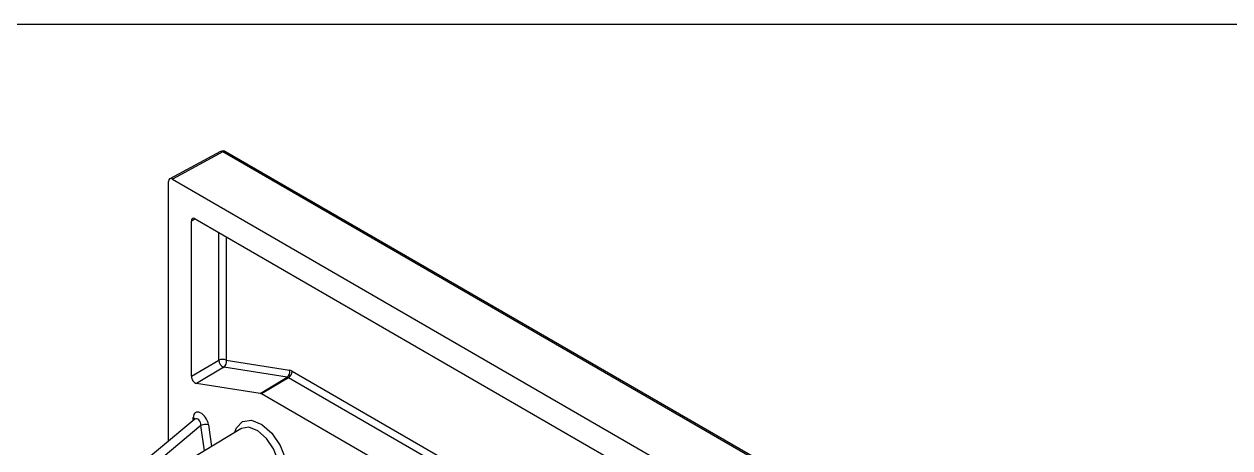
# Model space of a CAD drawing. Extents: x 0 to 6.35, y -6.25 to 0.
# Drawn here: x 2.409 to 4.649, y -0.786 to 0 of the extents above; entities that cross this region are included whole.
import ezdxf

# ---------------------------------------------------------------- set-up
doc = ezdxf.new("R2010")
doc.units = 0
doc.header["$LTSCALE"] = 0.5
doc.header["$MEASUREMENT"] = 0
doc.layers.add('End Cap', color=92, linetype='CONTINUOUS')
doc.layers.add('Text-Unprinted', color=131, linetype='CONTINUOUS', plot=False)

msp = doc.modelspace()

# ---------------------------------------------------------------- linework, layer by layer
at = {"layer": 'End Cap', "transparency": 16777216}
for p, q in [((2.7739, -0.2365), (2.6798, -0.2871)), ((2.7788, -0.2371), (2.6847, -0.2877)), ((4.5999, -1.2884), (2.7788, -0.2371)), ((4.6048, -1.288), (2.7837, -0.2367)), ((2.6847, -0.2877), (4.509, -1.3408)), ((2.6776, -0.7737), (2.6776, -0.2918)), ((2.7274, -0.3613), (2.72, -0.3653)), ((2.72, -0.6535), (2.72, -0.3653)), ((2.7271, -0.3612), (4.4666, -1.3653)), ((2.771, -0.6237), (2.771, -0.3865)), ((2.785, -0.3946), (2.785, -0.6238)), ((2.72, -0.6535), (2.771, -0.6237)), ((2.785, -0.6238), (2.9025, -0.6422)), ((2.7805, -0.6368), (2.7295, -0.6667)), ((2.898, -0.6553), (2.7805, -0.6368)), ((2.9074, -0.644), (4.4003, -1.5059)), ((2.8481, -0.6853), (2.7295, -0.6667)), ((2.8481, -0.6853), (2.898, -0.6553)), ((2.9004, -0.6562), (2.8505, -0.6862)), ((4.3934, -1.518), (2.9004, -0.6562)), ((4.3432, -1.5479), (2.8505, -0.6862)), ((2.7263, -0.7332), (2.5229, -0.9025)), ((2.7237, -0.7353), (2.7237, -0.7301)), ((2.7378, -0.7449), (2.5361, -0.9128)), ((2.8118, -0.7507), (2.6509, -0.8482)), ((2.7444, -0.7916), (2.7378, -0.7449)), ((2.7518, -0.7435), (2.7574, -0.7837))]:
    msp.add_line(p, q, dxfattribs=at)
at = {"layer": 'End Cap', "transparency": 16777216, "flags": 128}
for points in [[(2.8011, -0.7572), (2.8038, -0.7493), (2.815, -0.7373), (2.8316, -0.735), (2.8508, -0.7427), (2.8697, -0.7591), (2.8852, -0.7817), (2.8948, -0.8068), (2.8971, -0.8225)], [(2.883, -0.8297), (2.8811, -0.8095), (2.8729, -0.788), (2.8597, -0.7687), (2.8435, -0.7546), (2.8271, -0.7481), (2.8129, -0.7501), (2.8118, -0.7507)]]:
    msp.add_lwpolyline(points, dxfattribs=at)
at = {"layer": 'End Cap', "transparency": 16777216}
for centre, radius, start, end in [((2.7787, -0.2453), 0.01, 60.0027, 118.2656), ((2.7758, -0.2411), 0.00494, 53.6019, 112.9652), ((2.7816, -0.2412), 0.00495, 65.3602, 124.6041), ((2.7779, -0.6374), 0.0154, 62.6565, 116.7662), ((2.7856, -0.6232), 0.0146, 182.0478, 249.5786), ((2.7734, -0.6271), 0.0121, 305.9778, 15.8164), ((2.8909, -0.6455), 0.0121, 305.9778, 15.8164), ((2.892, -0.6433), 0.0154, 303.2297, 357.3477), ((2.7213, -0.7351), 0.00553, 21.0932, 64.1216), ((2.7465, -0.7612), 0.0184, 73.4989, 118.0695)]:
    msp.add_arc(centre, radius, start, end, dxfattribs=at)
for centre, major_axis, ratio, start_param, end_param in [((2.6847, -0.2958), (-0.005, 0.00866), 0.577206, 5.498021, 7.068512), ((2.7271, -0.3693), (-0.005, 0.00866), 0.577206, 5.498021, 7.068512), ((2.9074, -0.6604), (-0.01, 0.0173), 0.577351, 5.498043, 5.847055), ((2.7271, -0.6576), (-0.005, 0.00866), 0.577633, 0.785855, 2.705283), ((2.9003, -0.6644), (-0.00484, 0.00875), 0.585451, 5.508902, 5.857914), ((2.8505, -0.6944), (-0.005, 0.00866), 0.577351, 5.498043, 5.847055), ((2.7378, -0.7384), (-0.0098, 0.0177), 0.575197, 4.122571, 7.086183), ((2.7308, -0.7424), (-0.0027, 0.0102), 0.640473, 4.30172, 6.570868)]:
    msp.add_ellipse(centre, major_axis=major_axis, ratio=ratio, start_param=start_param, end_param=end_param, dxfattribs=at)
msp.add_open_spline([(2.7268, -0.7327), (2.7268, -0.7326), (2.7269, -0.7325), (2.7265, -0.7329), (2.7262, -0.7332)], degree=3, knots=[0, 0, 0, 0, 0.271588, 1, 1, 1, 1], dxfattribs=at)
at = {"layer": 'Text-Unprinted', "transparency": 16777216}
msp.add_lwpolyline([(0, 0), (6.3201, 0), (6.3201, -6.2422), (0, -6.2422)], close=True, dxfattribs=at)

doc.saveas('drawing.dxf')
